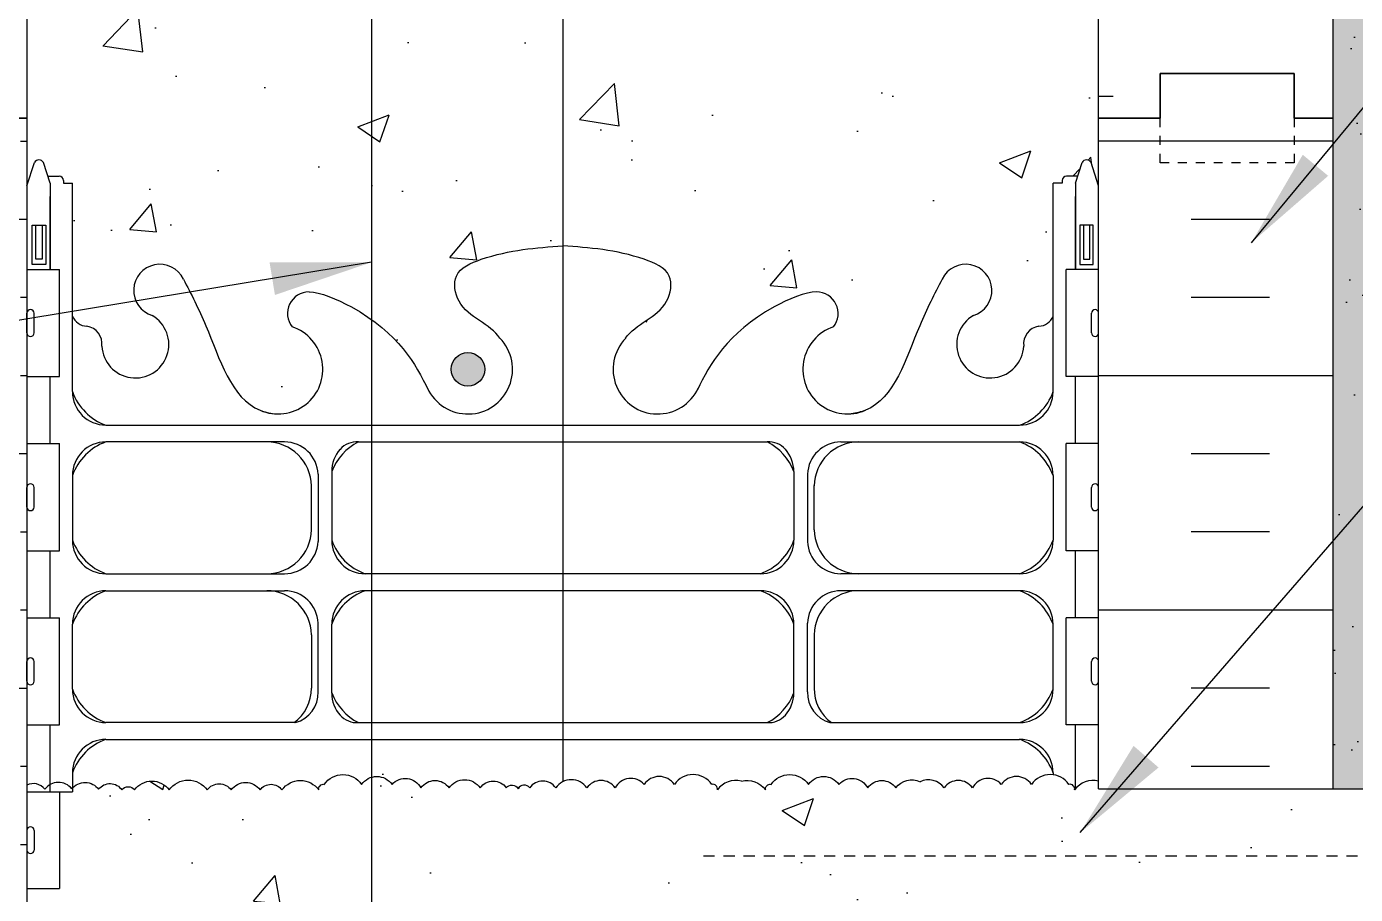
# Model space of a CAD drawing. Header units: inches. Extents: x 242.4 to 299.9, y 154.8 to 232.7.
# Drawn here: x 261.48 to 276.36, y 213.8 to 223.51 of the extents above; entities that cross this region are included whole.
import ezdxf

# ---------------------------------------------------------------- set-up
doc = ezdxf.new("R2010")
doc.units = ezdxf.units.IN
doc.header["$MEASUREMENT"] = 0
doc.linetypes.add('DASHED2', pattern=[0.375, 0.25, -0.125])
doc.linetypes.add('HIDDEN2', pattern=[0.1875, 0.125, -0.0625])
for name, color, linetype in [('HATCH', 12, 'Continuous'), ('Hidden2', 12, 'HIDDEN2'), ('line25', 2, 'Continuous'), ('LINE3', 3, 'Continuous'), ('LINE50', 5, 'Continuous'), ('LINE9', 9, 'Continuous'), ('TEXT', 4, 'Continuous'), ('Web_Edge', 9, 'Continuous')]:
    doc.layers.add(name, color=color, linetype=linetype)
doc.styles.add('DIM', font='romans.shx', dxfattribs={"width": 0.7})
doc.dimstyles.new('ext_12', dxfattribs={"dimscale": 12, "dimtxt": 0.09375, "dimasz": 0.09375, "dimexe": 0.09375, "dimexo": 0.0625, "dimgap": 0.0625, "dimtad": 1, "dimdec": 1, "dimzin": 3, "dimdsep": 46, "dimlunit": 4, "dimtxsty": 'DIM', "dimcen": 0.09, "dimdle": 0.09375, "dimclrt": 4, "dimadec": 0, "dimazin": 0, "dimtfac": 1, "dimtdec": 1, "dimtmove": 2, "dimatfit": 3, "dimfxl": 1, "dimfrac": 2, "dimtolj": 1, "dimtzin": 0, "dimarcsym": 0})
pattern_1 = [(50, (0, 0), (3.5863, -0.31376), [0.375, -4.125]), (355, (0, 0), (-0.693757, 3.76096), [0.3, -3.3]), (100.4514, (0.299, -0.026), (2.892544, 3.4472), [0.3187, -3.50571]), (46.1842, (0, 1), (5.336207, -0.827596), [0.5625, -6.1875]), (96.6356, (0.4447, 0.931), (4.67331, 4.87059), [0.47805, -5.25857]), (351.1842, (0, 1), (4.67331, 4.87059), [0.45, -4.95]), (21, (0.5, 0.75), (2.984535, -2.013094), [0.375, -4.125]), (326, (0.5, 0.75), (1.216577, 3.62575), [0.3, -3.3]), (71.4514, (0.7487, 0.5822), (4.201112, 1.612656), [0.3187, -3.50571]), (37.5, (0, 0), (0.0607993, 1.6644693), [0, -3.26, 0, -3.35, 0, -3.3125]), (7.5, (0, 0), (1.315348, 1.9720586), [0, -1.91, 0, -3.185, 0, -1.2625]), (327.5, (-1.115, 0), (2.669112, -0.1127744), [0, -1.25, 0, -3.9, 0, -5.175]), (317.5, (-1.615, 0), (2.915931, 0.500525), [0, -1.625, 0, -2.59, 0, -3.675])]

msp = doc.modelspace()

# ---------------------------------------------------------------- hatches: boundary and pattern name
at = {"layer": 'HATCH'}
h = msp.add_hatch(dxfattribs=at)
h.set_pattern_fill('AR-CONC', color=256, scale=0.5)
h.set_pattern_definition(pattern_1)
h.paths.add_polyline_path([(273.486, 231.489), (268.486, 231.489), (267.486, 232.489), (267.486, 230.489), (266.486, 231.489), (261.486, 231.489), (261.486, 228.681, 0.088416), (261.632, 228.584), (261.722, 228.584), (261.722, 228.542, -0.249069), (261.832, 228.335), (261.832, 228.268, -0.414214), (261.77, 228.205), (261.722, 228.205), (261.722, 228.135), (261.827, 228.135, -0.155529), (262.003, 228.001, 0.180914), (262.421, 227.69), (264.001, 227.337, 0.054974), (264.328, 227.301), (267.486, 227.301), (270.644, 227.301, 0.054974), (270.971, 227.337), (272.552, 227.69, 0.180914), (272.969, 228.001, -0.155529), (273.145, 228.135), (273.25, 228.135), (273.25, 228.205), (273.203, 228.205, -0.414214), (273.14, 228.268), (273.14, 228.335, -0.249069), (273.25, 228.542), (273.25, 228.584), (273.34, 228.584, 0.088416), (273.486, 228.681)])
h.paths.add_polyline_path([(269.986, 213.73), (270.236, 213.73), (298.643, 213.73), (298.643, 214.98), (273.486, 214.98), (273.486, 215.065, 0.314132), (273.217, 214.966, 0.520567), (273.154, 215.029, 0.520567), (272.735, 215.029, 0.520567), (272.396, 215.029, 0.520567), (272.072, 214.99, 0.520567), (271.756, 214.99, 0.373598), (271.486, 215.057, 0.373598), (271.216, 214.99, 0.520567), (270.9, 214.99, 0.520567), (270.577, 215.029, 0.520567), (270.237, 215.029, 0.520567), (269.818, 215.029, 0.520567), (269.755, 214.966, 0.314132), (269.486, 215.065, 0.314132), (269.217, 214.966, 0.520567), (269.154, 215.029, 0.520567), (268.735, 215.029, 0.520567), (268.396, 215.029, 0.520567), (268.072, 214.99, 0.520567), (267.756, 214.99, 0.520567), (267.408, 214.99, 0.520567), (267.116, 214.99, 0.542707), (266.985, 214.98, 0.542707), (266.853, 214.99, 0.520567), (266.561, 214.99, 0.520567), (266.213, 214.99, 0.520567), (265.898, 214.99, 0.520567), (265.574, 215.029, 0.520567), (265.234, 215.029, 0.520567), (264.816, 215.029, 0.520567), (264.753, 214.966, 0.520567), (264.342, 214.966, 0.520567), (264.097, 214.966, 0.520567), (263.773, 214.966, 0.520567), (263.505, 214.966, 0.520567), (263.078, 214.966, 0.520567), (262.691, 214.966, 0.520567), (262.549, 214.966, 0.520567), (262.289, 214.974, 0.465708), (261.996, 214.989), (261.996, 214.944), (261.851, 214.944), (261.851, 213.864), (261.486, 213.864), (261.486, 213.114), (261.851, 213.114), (261.851, 212.034), (261.996, 212.034), (261.996, 211.844, -0.301797), (262.279, 211.733, -0.520567), (263.13, 211.733, -0.520567), (263.679, 211.733, -0.520567), (264.319, 211.733, -0.520567), (265.015, 211.733, -0.520567), (265.491, 211.733, -0.520567), (265.95, 211.733, -0.520567), (266.679, 211.733, -0.520567), (267.479, 211.733, -0.520567), (267.88, 211.733, -0.520567), (268.6, 211.733, -0.520567), (269.413, 211.733, -0.509352), (269.986, 211.743)])
h.paths.add_polyline_path([(298.643, 213.48), (270.486, 213.48), (270.486, 213.23), (274.588, 213.23), (275.588, 212.23), (298.643, 212.23)], flags=17)
h.paths.add_polyline_path([(298.643, 213.73), (270.236, 213.73, -0.414214), (270.486, 213.48), (298.643, 213.48)], flags=17)
h = msp.add_hatch(dxfattribs=at)
h.set_pattern_fill('AR-SAND', color=256, scale=0.25, style=0)
h.set_pattern_definition([(37.5, (276.50777, 221.40597), (-0.0157483, 0.481706), [0, -0.38, 0, -0.425, 0, -0.40625]), (7.5, (276.5078, 221.406), (0.442444, 0.705537), [0, -0.205, 0, -0.3425, 0, -0.13125]), (327.5, (276.20027, 221.40597), (0.7785355, 0.0014148), [0, -0.125, 0, -0.45, 0, -0.5875]), (317.5, (276.2003, 221.406), (0.751532, 0.219419), [0, -0.0625, 0, -0.295, 0, -0.3375])])
h.paths.add_polyline_path([(276.611, 231.489), (276.111, 231.489), (276.111, 222.489), (276.111, 214.98), (276.611, 214.98)])
h.paths.add_polyline_path([(276.611, 197.73), (276.111, 197.73), (276.111, 186.489), (276.611, 186.489)])
h.paths.add_polyline_path([(298.643, 197.73), (298.643, 198.23), (273.986, 198.23), (273.986, 197.73)])
h = msp.add_hatch(dxfattribs=at)
h.set_pattern_fill('AR-SAND', color=256, scale=0.5, style=0)
h.set_pattern_definition([(37.5, (157.0017, 17.2565), (-0.0314967, 0.963412), [0, -0.76, 0, -0.85, 0, -0.8125]), (7.5, (157.0017, 17.2565), (0.8848884, 1.411073), [0, -0.41, 0, -0.685, 0, -0.2625]), (327.5, (156.3867, 17.2565), (1.557071, 0.0028295), [0, -0.25, 0, -0.9, 0, -1.175]), (317.5, (156.3867, 17.2565), (1.503063, 0.438838), [0, -0.125, 0, -0.59, 0, -0.675])])
h.paths.add_polyline_path([(276.611, 217.277), (276.111, 217.03), (276.111, 214.98), (276.611, 214.98)])
h.paths.add_polyline_path([(276.611, 222.126), (276.111, 221.879), (276.111, 217.03), (276.611, 217.277)])
h.paths.add_polyline_path([(276.611, 223.791), (276.111, 223.791), (276.111, 222.489), (276.111, 221.879), (276.611, 222.126)])
h.paths.add_polyline_path([(276.611, 231.489), (276.111, 231.489), (276.111, 223.791), (276.611, 223.791)])
h = msp.add_hatch(dxfattribs=at)
h.set_pattern_fill('AR-CONC', color=256, scale=0.5)
h.set_pattern_definition(pattern_1)
edge = h.paths.add_edge_path()
edge.add_arc((272.802, 220.347), 0.19, 278.4828, 336.3703, ccw=False)
edge.add_arc((272.845, 219.96), 0.2, 94.4101, 187.1071)
edge.add_arc((272.272, 219.954), 0.375, 120.1325, 357.0763, ccw=False)
edge.add_arc((271.998, 220.559), 0.293, 286.9269, 511.3615)
edge.add_spline(control_points=[(271.734, 220.686), (271.648, 220.52), (271.395, 220.03), (271.201, 219.349), (270.875, 219.218)], knot_values=[0, 0, 0, 0, 0.579211, 1.703896, 1.703896, 1.703896, 1.703896], degree=3, periodic=0)
edge.add_spline(control_points=[(270.875, 219.218), (270.826, 219.198), (270.771, 219.186), (270.715, 219.178)], knot_values=[1.703896, 1.703896, 1.703896, 1.703896, 1.875321, 1.875321, 1.875321, 1.875321], degree=3, periodic=0)
edge.add_arc((270.674, 219.676), 0.5, 108.2063, 274.7074, ccw=False)
edge.add_arc((270.327, 220.301), 0.242, 321.7673, 450)
edge.add_spline(control_points=[(270.327, 220.543), (270.206, 220.545), (269.387, 220.193), (269.142, 219.746), (269.002, 219.466)], knot_values=[0.038125, 0.038125, 0.038125, 0.038125, 0.320663, 1.237398, 1.237398, 1.237398, 1.237398], degree=3, periodic=0)
edge.add_spline(control_points=[(269.002, 219.466), (268.999, 219.46), (268.996, 219.453), (268.993, 219.447)], knot_values=[1.237398, 1.237398, 1.237398, 1.237398, 1.258119, 1.258119, 1.258119, 1.258119], degree=3, periodic=0)
edge.add_arc((268.549, 219.676), 0.5, 135.8125, 331.9205, ccw=False)
edge.add_spline(control_points=[(268.19, 220.024), (268.298, 220.187), (268.658, 220.278), (268.734, 220.774), (268.186, 221.009), (267.782, 221.038), (267.486, 221.059)], knot_values=[0.229407, 0.229407, 0.229407, 0.229407, 0.844432, 1.128849, 1.464331, 2.389004, 2.389004, 2.389004, 2.389004], degree=3, periodic=0)
edge.add_spline(control_points=[(267.486, 221.059), (267.19, 221.038), (266.786, 221.009), (266.238, 220.774), (266.315, 220.278), (266.675, 220.187), (266.782, 220.024)], knot_values=[0.229407, 0.229407, 0.229407, 0.229407, 1.15408, 1.489562, 1.773979, 2.389004, 2.389004, 2.389004, 2.389004], degree=3, periodic=0)
edge.add_arc((266.424, 219.676), 0.5, -155.181, 44.1875, ccw=False)
edge.add_spline(control_points=[(265.97, 219.466), (265.83, 219.746), (265.585, 220.193), (264.766, 220.545), (264.645, 220.543)], knot_values=[0.038125, 0.038125, 0.038125, 0.038125, 0.95486, 1.237398, 1.237398, 1.237398, 1.237398], degree=3, periodic=0)
edge.add_arc((264.645, 220.301), 0.242, 90, 218.2327)
edge.add_arc((264.299, 219.676), 0.5, -94.7074, 71.7937, ccw=False)
edge.add_spline(control_points=[(264.258, 219.178), (264.201, 219.186), (264.147, 219.198), (264.097, 219.218)], knot_values=[1.703896, 1.703896, 1.703896, 1.703896, 1.875321, 1.875321, 1.875321, 1.875321], degree=3, periodic=0)
edge.add_spline(control_points=[(264.097, 219.218), (263.771, 219.349), (263.577, 220.03), (263.324, 220.52), (263.238, 220.686)], knot_values=[0, 0, 0, 0, 1.124685, 1.703896, 1.703896, 1.703896, 1.703896], degree=3, periodic=0)
edge.add_arc((262.974, 220.559), 0.293, 25.7984, 253.0731)
edge.add_arc((262.7, 219.954), 0.375, -177.0763, 59.8675, ccw=False)
edge.add_arc((262.127, 219.96), 0.2, 352.8929, 445.5924)
edge.add_arc((262.17, 220.347), 0.19, 203.6316, 261.5159, ccw=False)
edge.add_line((261.996, 220.271), (261.996, 221.76))
edge.add_line((261.996, 221.76), (261.896, 221.76))
edge.add_line((261.896, 221.76), (261.896, 221.79))
edge.add_arc((261.846, 221.79), 0.05, 360, 450)
edge.add_line((261.846, 221.84), (261.72, 221.84))
edge.add_line((261.72, 221.84), (261.677, 221.972))
edge.add_arc((261.621, 221.964), 0.0567, 8.0485, 151.9275)
edge.add_line((261.571, 221.99), (261.486, 221.73))
edge.add_line((261.486, 221.73), (261.486, 222.489))
edge.add_line((261.486, 222.489), (261.486, 224.489))
edge.add_arc((261.832, 224.128), 0.5, 113.5782, 133.7891, ccw=False)
edge.add_line((261.632, 224.586), (261.722, 224.586))
edge.add_line((261.722, 224.586), (261.722, 224.628))
edge.add_arc((261.582, 224.835), 0.25, 304.0558, 360)
edge.add_line((261.832, 224.835), (261.832, 224.903))
edge.add_arc((261.77, 224.903), 0.0625, 360, 450)
edge.add_line((261.77, 224.965), (261.722, 224.965))
edge.add_line((261.722, 224.965), (261.722, 225.035))
edge.add_line((261.722, 225.035), (261.827, 225.035))
edge.add_arc((261.79, 224.686), 0.352, 38.4669, 83.8709, ccw=False)
edge.add_arc((262.167, 224.954), 0.113, 205.9431, 372.1844)
edge.add_arc((262.652, 224.959), 0.375, -59.8675, 177.0763, ccw=False)
edge.add_arc((262.972, 224.365), 0.3, 116.0575, 332.403)
edge.add_spline(control_points=[(263.238, 224.226), (263.324, 224.393), (263.577, 224.883), (263.771, 225.564), (264.097, 225.694)], knot_values=[0, 0, 0, 0, 0.579211, 1.703896, 1.703896, 1.703896, 1.703896], degree=3, periodic=0)
edge.add_spline(control_points=[(264.097, 225.694), (264.147, 225.714), (264.201, 225.727), (264.258, 225.735)], knot_values=[1.703896, 1.703896, 1.703896, 1.703896, 1.875321, 1.875321, 1.875321, 1.875321], degree=3, periodic=0)
edge.add_arc((264.299, 225.237), 0.5, -71.7937, 94.7074, ccw=False)
edge.add_arc((264.645, 224.612), 0.242, 141.7673, 270)
edge.add_spline(control_points=[(264.645, 224.37), (264.766, 224.368), (265.585, 224.719), (265.83, 225.167), (265.97, 225.447)], knot_values=[0.038125, 0.038125, 0.038125, 0.038125, 0.320663, 1.237398, 1.237398, 1.237398, 1.237398], degree=3, periodic=0)
edge.add_spline(control_points=[(265.97, 225.447), (265.973, 225.453), (265.976, 225.459), (265.979, 225.466)], knot_values=[1.237398, 1.237398, 1.237398, 1.237398, 1.258119, 1.258119, 1.258119, 1.258119], degree=3, periodic=0)
edge.add_arc((266.424, 225.237), 0.5, -44.1875, 151.9205, ccw=False)
edge.add_spline(control_points=[(266.782, 224.888), (266.675, 224.725), (266.315, 224.635), (266.238, 224.139), (266.786, 223.903), (267.19, 223.875), (267.486, 223.854)], knot_values=[0.229407, 0.229407, 0.229407, 0.229407, 0.844432, 1.128849, 1.464331, 2.389004, 2.389004, 2.389004, 2.389004], degree=3, periodic=0)
edge.add_spline(control_points=[(267.486, 223.854), (267.782, 223.875), (268.186, 223.903), (268.734, 224.139), (268.658, 224.635), (268.298, 224.725), (268.19, 224.888)], knot_values=[0.229407, 0.229407, 0.229407, 0.229407, 1.15408, 1.489562, 1.773979, 2.389004, 2.389004, 2.389004, 2.389004], degree=3, periodic=0)
edge.add_arc((268.549, 225.237), 0.5, 24.819, 224.1875, ccw=False)
edge.add_spline(control_points=[(269.002, 225.447), (269.142, 225.167), (269.387, 224.719), (270.206, 224.368), (270.327, 224.37)], knot_values=[0.038125, 0.038125, 0.038125, 0.038125, 0.95486, 1.237398, 1.237398, 1.237398, 1.237398], degree=3, periodic=0)
edge.add_arc((270.327, 224.612), 0.242, 270, 398.2327)
edge.add_arc((270.674, 225.237), 0.5, 85.2926, 251.7937, ccw=False)
edge.add_spline(control_points=[(270.715, 225.735), (270.771, 225.727), (270.826, 225.714), (270.875, 225.694)], knot_values=[1.703896, 1.703896, 1.703896, 1.703896, 1.875321, 1.875321, 1.875321, 1.875321], degree=3, periodic=0)
edge.add_spline(control_points=[(270.875, 225.694), (271.201, 225.564), (271.395, 224.883), (271.648, 224.393), (271.734, 224.226)], knot_values=[0, 0, 0, 0, 1.124685, 1.703896, 1.703896, 1.703896, 1.703896], degree=3, periodic=0)
edge.add_arc((272, 224.365), 0.3, 206.84, 423.9425)
edge.add_arc((272.32, 224.959), 0.375, 2.9237, 239.8675, ccw=False)
edge.add_arc((272.805, 224.954), 0.113, 167.8156, 334.0569)
edge.add_arc((273.183, 224.686), 0.352, 96.1291, 141.5331, ccw=False)
edge.add_line((273.145, 225.035), (273.25, 225.035))
edge.add_line((273.25, 225.035), (273.25, 224.965))
edge.add_line((273.25, 224.965), (273.203, 224.965))
edge.add_arc((273.203, 224.903), 0.0625, 90, 180)
edge.add_line((273.14, 224.903), (273.14, 224.835))
edge.add_arc((273.39, 224.835), 0.25, 180, 235.9442)
edge.add_line((273.25, 224.628), (273.25, 224.586))
edge.add_line((273.25, 224.586), (273.34, 224.586))
edge.add_arc((273.14, 224.128), 0.5, 46.2109, 66.4218, ccw=False)
edge.add_line((273.486, 224.489), (273.486, 222.489))
edge.add_line((273.486, 222.489), (273.486, 221.73))
edge.add_line((273.486, 221.73), (273.407, 221.972))
edge.add_arc((273.351, 221.964), 0.0567, 8.0485, 151.9275)
edge.add_line((273.301, 221.99), (273.252, 221.84))
edge.add_line((273.252, 221.84), (273.126, 221.84))
edge.add_arc((273.126, 221.79), 0.05, 90, 180)
edge.add_line((273.076, 221.79), (273.076, 221.76))
edge.add_line((273.076, 221.76), (272.976, 221.76))
edge.add_line((272.976, 221.76), (272.976, 220.271))
h = msp.add_hatch(dxfattribs=at)
h.set_pattern_fill('INSUL', color=256, scale=7, style=0)
h.set_pattern_definition([(0, (275.4137, 205.6057), (0, 2.625), []), (0, (275.4137, 206.4807), (0, 2.625), [0.875, -0.875]), (0, (275.4137, 207.3557), (0, 2.625), [0.875, -0.875])])
h.paths.add_polyline_path([(276.111, 208.23), (273.486, 208.23), (273.486, 204.489), (274.174, 204.489), (274.174, 204.989), (275.674, 204.989), (275.674, 204.489), (276.111, 204.489)])
h.paths.add_polyline_path([(258.861, 204.489), (259.299, 204.489), (259.299, 204.989), (260.799, 204.989), (260.799, 204.489), (261.486, 204.489), (261.486, 222.489), (260.799, 222.489), (260.799, 222.989), (259.299, 222.989), (259.299, 222.489), (258.861, 222.489)])
h = msp.add_hatch(dxfattribs=at)
h.set_pattern_fill('AR-CONC', color=256, scale=0.5, style=0)
h.set_pattern_definition([(50, (73.7534, -20.568), (3.5863, -0.31376), [0.375, -4.125]), (355, (73.7534, -20.568), (-0.693757, 3.76096), [0.3, -3.3]), (100.4514, (74.0522, -20.594), (2.892547, 3.447198), [0.3187, -3.50571]), (46.1842, (73.7534, -19.568), (5.336205, -0.827595), [0.5625, -6.1875]), (96.6356, (74.198, -19.637), (4.67331, 4.87059), [0.47805, -5.258565]), (351.1842, (73.7534, -19.568), (4.67331, 4.87059), [0.45, -4.95]), (21, (74.2534, -19.818), (2.984535, -2.013094), [0.375, -4.125]), (326, (74.2534, -19.818), (1.216577, 3.62575), [0.3, -3.3]), (71.4514, (74.502, -19.9857), (4.201113, 1.612652), [0.3187, -3.50571]), (37.5, (73.7534, -20.5679), (0.0607993, 1.664469), [0, -3.26, 0, -3.35, 0, -3.3125]), (7.5, (73.7534, -20.568), (1.315348, 1.972059), [0, -1.91, 0, -3.185, 0, -1.2625]), (327.5, (72.6384, -20.568), (2.669112, -0.1127744), [0, -1.25, 0, -3.9, 0, -5.175]), (317.5, (72.1384, -20.568), (2.91593, 0.500525), [0, -1.625, 0, -2.59, 0, -3.675])])
h.paths.add_polyline_path([(265.498, 215.629), (265.486, 215.629), (264.486, 215.629, 0.046237), (264.073, 215.591), (264.073, 214.995, -0.047664), (264.097, 214.966, -0.520567), (264.342, 214.966, -0.520567), (264.753, 214.966, -0.520567), (264.816, 215.029, -0.520567), (265.234, 215.029, -0.373157), (265.498, 215.095)])
at = {"layer": 'LINE3'}
msp.add_hatch(color=256, dxfattribs=at).paths.add_polyline_path([(266.236, 219.676, 1), (266.611, 219.676, 1)])

# ---------------------------------------------------------------- linework, layer by layer
at = {"layer": 'HATCH'}
for p, q in [((273.648, 222.73), (273.486, 222.73)), ((276.111, 222.23), (273.486, 222.23)), ((275.398, 221.355), (274.523, 221.355)), ((275.398, 220.48), (274.523, 220.48)), ((276.111, 219.605), (273.486, 219.605)), ((275.398, 218.73), (274.523, 218.73)), ((275.398, 217.855), (274.523, 217.855)), ((276.111, 216.98), (273.486, 216.98)), ((275.398, 216.105), (274.523, 216.105)), ((275.398, 215.23), (274.523, 215.23))]:
    msp.add_line(p, q, dxfattribs=at)
for points in [[(261.988, 214.98, 0.486686), (261.686, 214.974, 0.366343), (261.486, 215.02, 0.366343)], [(261.988, 214.98, -0.486686), (262.289, 214.974, -0.520567), (262.549, 214.966, -0.520567), (262.691, 214.966, -0.520567), (263.078, 214.966, -0.520567), (263.505, 214.966, -0.520567), (263.773, 214.966, -0.520567), (264.097, 214.966, -0.520567), (264.342, 214.966, -0.520567), (264.753, 214.966, -0.520567), (264.816, 215.029, -0.520567), (265.234, 215.029, -0.520567), (265.574, 215.029, -0.520567), (265.898, 214.99, -0.520567), (266.213, 214.99, -0.520567), (266.561, 214.99, -0.520567), (266.853, 214.99, -0.542707), (266.985, 214.98)], [(269.486, 215.065, 0.314132), (269.217, 214.966, 0.520567), (269.154, 215.029, 0.520567), (268.735, 215.029, 0.520567), (268.396, 215.029, 0.520567), (268.072, 214.99, 0.520567), (267.756, 214.99, 0.520567), (267.408, 214.99, 0.520567), (267.116, 214.99, 0.542707), (266.985, 214.98)], [(269.486, 215.065, -0.314132), (269.755, 214.966, -0.520567), (269.818, 215.029, -0.520567), (270.237, 215.029, -0.520567), (270.577, 215.029, -0.520567), (270.9, 214.99, -0.520567), (271.216, 214.99, -0.373598), (271.486, 215.057, -0.373598)], [(273.486, 215.065, 0.314132), (273.217, 214.966, 0.520567), (273.154, 215.029, 0.520567), (272.735, 215.029, 0.520567), (272.396, 215.029, 0.520567), (272.072, 214.99, 0.520567), (271.756, 214.99, 0.373598), (271.486, 215.057, 0.373598)]]:
    msp.add_lwpolyline(points, format="xyb", dxfattribs=at)
at = {"layer": 'Hidden2', "linetype": 'HIDDEN2'}
msp.add_line((269.061, 214.23), (298.643, 214.23), dxfattribs=at)
at = {"layer": 'line25'}
for p, q in [((261.486, 231.489), (261.486, 204.489)), ((273.486, 222.489), (273.486, 231.489)), ((273.486, 214.98), (273.486, 222.489)), ((261.486, 220.794), (261.851, 220.794)), ((261.851, 219.594), (261.851, 220.794)), ((273.486, 220.794), (273.121, 220.794)), ((273.121, 219.594), (273.121, 220.794)), ((261.486, 220.084), (261.486, 220.304)), ((261.486, 220.249), (261.486, 220.249)), ((261.526, 220.344), (261.526, 220.344)), ((261.566, 220.084), (261.566, 220.304)), ((273.406, 220.084), (273.406, 220.304)), ((273.446, 220.344), (273.446, 220.344)), ((273.486, 220.084), (273.486, 220.304)), ((273.486, 220.249), (273.486, 220.249)), ((261.486, 220.139), (261.486, 220.139)), ((273.486, 220.139), (273.486, 220.139)), ((261.526, 220.044), (261.526, 220.044)), ((273.446, 220.044), (273.446, 220.044)), ((261.486, 219.594), (261.851, 219.594)), ((273.486, 219.594), (273.121, 219.594)), ((261.486, 218.844), (261.851, 218.844)), ((261.851, 217.644), (261.851, 218.844)), ((273.486, 218.844), (273.121, 218.844)), ((273.121, 217.644), (273.121, 218.844)), ((261.486, 218.134), (261.486, 218.354)), ((261.486, 218.299), (261.486, 218.299)), ((261.526, 218.394), (261.526, 218.394)), ((261.566, 218.134), (261.566, 218.354)), ((273.406, 218.134), (273.406, 218.354)), ((273.446, 218.394), (273.446, 218.394)), ((273.486, 218.134), (273.486, 218.354)), ((273.486, 218.299), (273.486, 218.299)), ((261.486, 218.189), (261.486, 218.189)), ((273.486, 218.189), (273.486, 218.189)), ((261.526, 218.094), (261.526, 218.094)), ((273.446, 218.094), (273.446, 218.094)), ((261.486, 217.644), (261.851, 217.644)), ((273.486, 217.644), (273.121, 217.644)), ((261.486, 216.894), (261.851, 216.894)), ((261.851, 215.694), (261.851, 216.894)), ((273.486, 216.894), (273.121, 216.894)), ((273.121, 215.694), (273.121, 216.894)), ((261.486, 216.184), (261.486, 216.404)), ((261.486, 216.349), (261.486, 216.349)), ((261.526, 216.444), (261.526, 216.444)), ((261.566, 216.184), (261.566, 216.404)), ((273.406, 216.184), (273.406, 216.404)), ((273.446, 216.444), (273.446, 216.444)), ((273.486, 216.184), (273.486, 216.404)), ((273.486, 216.349), (273.486, 216.349)), ((261.486, 216.239), (261.486, 216.239)), ((273.486, 216.239), (273.486, 216.239)), ((261.526, 216.144), (261.526, 216.144)), ((273.446, 216.144), (273.446, 216.144)), ((261.486, 215.694), (261.851, 215.694)), ((273.486, 215.694), (273.121, 215.694)), ((261.486, 214.944), (261.851, 214.944)), ((261.851, 214.944), (261.851, 213.864)), ((261.486, 214.514), (261.486, 214.294)), ((261.486, 214.459), (261.486, 214.459)), ((261.526, 214.554), (261.526, 214.554)), ((261.566, 214.514), (261.566, 214.294)), ((261.486, 214.349), (261.486, 214.349)), ((261.526, 214.254), (261.526, 214.254)), ((261.486, 213.864), (261.851, 213.864))]:
    msp.add_line(p, q, dxfattribs=at)
for centre, start, end in [((261.526, 220.304), 90, 180), ((261.526, 220.304), 360, 90), ((273.446, 220.304), 90, 180), ((273.446, 220.304), 0, 90), ((261.526, 220.084), 180, 270), ((261.526, 220.084), 270, 0), ((273.446, 220.084), 180, 270), ((273.446, 220.084), 270, 0), ((261.526, 218.354), 90, 180), ((261.526, 218.354), 360, 90), ((273.446, 218.354), 90, 180), ((273.446, 218.354), 0, 90), ((261.526, 218.134), 180, 270), ((261.526, 218.134), 270, 0), ((273.446, 218.134), 180, 270), ((273.446, 218.134), 270, 0), ((261.526, 216.404), 90, 180), ((261.526, 216.404), 360, 90), ((273.446, 216.404), 90, 180), ((273.446, 216.404), 0, 90), ((261.526, 216.184), 180, 270), ((261.526, 216.184), 270, 0), ((273.446, 216.184), 180, 270), ((273.446, 216.184), 270, 0), ((261.526, 214.514), 90, 180), ((261.526, 214.514), 0, 90), ((261.526, 214.294), 180, 270), ((261.526, 214.294), 270, 0)]:
    msp.add_arc(centre, 0.04, start, end, dxfattribs=at)
at = {"layer": 'LINE3'}
for p, q in [((267.486, 232.478), (267.486, 215.057)), ((265.343, 231.489), (265.343, 187.445))]:
    msp.add_line(p, q, dxfattribs=at)
msp.add_circle((266.424, 219.676), 0.188, dxfattribs=at)
at = {"layer": 'LINE50'}
for p, q in [((276.111, 222.489), (276.111, 231.489)), ((276.111, 214.98), (276.111, 222.489))]:
    msp.add_line(p, q, dxfattribs=at)
for points in [[(258.861, 222.489), (259.299, 222.489), (259.299, 222.989), (260.799, 222.989), (260.799, 222.489), (261.486, 222.489)], [(261.486, 222.489), (260.799, 222.489), (260.799, 222.989), (259.299, 222.989), (259.299, 222.489), (258.861, 222.489)], [(276.111, 222.489), (275.674, 222.489), (275.674, 222.989), (274.174, 222.989), (274.174, 222.489), (273.486, 222.489)], [(273.486, 222.489), (274.174, 222.489), (274.174, 222.989), (275.674, 222.989), (275.674, 222.489), (276.111, 222.489)]]:
    msp.add_lwpolyline(points, dxfattribs=at)
at = {"layer": 'LINE9'}
for p, q in [((261.851, 214.944), (261.996, 214.944)), ((273.486, 214.98), (298.643, 214.98))]:
    msp.add_line(p, q, dxfattribs=at)
at = {"layer": 'LINE9', "linetype": 'DASHED2', "ltscale": 0.15}
msp.add_lwpolyline([(275.674, 222.489), (275.674, 222.489), (275.674, 221.989), (274.174, 221.989), (274.174, 222.489), (274.174, 222.489)], dxfattribs=at)
at = {"layer": 'Web_Edge'}
for p, q in [((261.486, 221.73), (261.571, 221.99)), ((261.746, 221.76), (261.671, 221.99)), ((273.226, 221.76), (273.301, 221.99)), ((273.486, 221.73), (273.401, 221.99)), ((261.72, 221.84), (261.846, 221.84)), ((261.746, 221.76), (261.746, 220.794)), ((261.896, 221.79), (261.896, 221.79)), ((261.896, 221.79), (261.896, 221.76)), ((261.896, 221.76), (261.996, 221.76)), ((261.996, 219.426), (261.996, 221.76)), ((273.076, 221.76), (272.976, 221.76)), ((272.976, 219.426), (272.976, 221.76)), ((273.076, 221.79), (273.076, 221.79)), ((273.076, 221.79), (273.076, 221.76)), ((273.252, 221.84), (273.126, 221.84)), ((273.226, 221.76), (273.226, 220.794)), ((262.371, 219.051), (272.601, 219.051)), ((264.371, 218.863), (262.371, 218.863)), ((265.197, 218.863), (269.809, 218.863)), ((270.601, 218.863), (272.601, 218.863)), ((261.996, 218.488), (261.996, 217.762)), ((264.746, 218.502), (264.746, 217.749)), ((264.899, 218.532), (264.899, 217.762)), ((270.074, 218.532), (270.074, 217.762)), ((270.226, 218.502), (270.226, 217.749)), ((272.976, 218.488), (272.976, 217.762)), ((264.671, 217.88), (264.671, 218.377)), ((270.301, 217.88), (270.301, 218.377)), ((262.371, 217.387), (264.371, 217.387)), ((269.699, 217.387), (265.274, 217.387)), ((272.601, 217.387), (270.601, 217.387)), ((262.371, 217.197), (264.371, 217.197)), ((269.699, 217.197), (265.274, 217.197)), ((272.601, 217.197), (270.601, 217.197)), ((261.996, 216.096), (261.996, 216.822)), ((264.746, 216.065), (264.746, 216.835)), ((264.899, 216.052), (264.899, 216.822)), ((270.074, 216.052), (270.074, 216.822)), ((270.226, 216.065), (270.226, 216.835)), ((272.976, 216.096), (272.976, 216.822)), ((264.671, 216.704), (264.671, 216.106)), ((270.301, 216.704), (270.301, 216.106)), ((264.495, 215.721), (262.371, 215.721)), ((265.197, 215.721), (269.809, 215.721)), ((270.478, 215.721), (272.601, 215.721)), ((262.371, 215.533), (272.601, 215.533)), ((261.996, 215.158), (261.996, 214.944)), ((272.976, 215.158), (272.976, 215.136))]:
    msp.add_line(p, q, dxfattribs=at)
for points in [[(261.746, 220.794), (261.746, 221.61)], [(273.226, 220.794), (273.226, 221.61)], [(261.486, 220.36), (261.486, 213.489)], [(261.746, 218.844), (261.746, 219.594)], [(273.226, 218.844), (273.226, 219.594)], [(261.746, 216.894), (261.746, 217.644)], [(273.226, 216.894), (273.226, 217.644)], [(261.746, 214.944), (261.746, 215.694)], [(273.226, 214.978), (273.226, 215.694)]]:
    msp.add_lwpolyline(points, dxfattribs=at)
for points in [[(261.696, 220.85), (261.546, 220.85), (261.546, 221.29), (261.696, 221.29)], [(261.656, 220.91), (261.586, 220.91), (261.586, 221.29), (261.656, 221.29)], [(273.276, 220.85), (273.426, 220.85), (273.426, 221.29), (273.276, 221.29)], [(273.316, 220.91), (273.386, 220.91), (273.386, 221.29), (273.316, 221.29)]]:
    msp.add_lwpolyline(points, close=True, dxfattribs=at)
for centre, radius, start, end in [((261.621, 221.964), 0.0567, 28.0725, 151.9275), ((273.351, 221.964), 0.0567, 28.0725, 151.9275), ((261.846, 221.79), 0.05, 0, 90), ((273.126, 221.79), 0.05, 90, 180), ((262.974, 220.559), 0.293, 25.7984, 253.0731), ((271.998, 220.559), 0.293, 286.9269, 154.2016), ((264.645, 220.301), 0.242, 90, 218.2327), ((270.327, 220.301), 0.242, 321.7673, 90), ((262.17, 220.347), 0.19, 203.6316, 265.6964), ((262.7, 219.954), 0.375, 182.9237, 59.8675), ((272.272, 219.954), 0.375, 120.1325, 357.0763), ((272.802, 220.347), 0.19, 274.3036, 336.3684), ((262.127, 219.96), 0.2, 352.8929, 81.62), ((264.299, 219.676), 0.5, 246.2139, 71.7937), ((270.674, 219.676), 0.5, 108.2063, 293.7861), ((272.845, 219.96), 0.2, 98.38, 187.1071), ((266.424, 219.676), 0.5, 204.819, 44.1875), ((268.549, 219.676), 0.5, 135.8125, 335.181), ((262.578, 219.633), 0.618, 199.5703, 250.431), ((262.371, 219.426), 0.375, 180.0021, 269.9991), ((272.394, 219.633), 0.618, 289.569, 340.4297), ((272.601, 219.426), 0.375, 270.0009, 359.9979), ((262.578, 218.282), 0.617, 109.5682, 160.4318), ((262.371, 218.488), 0.375, 90, 180), ((264.171, 218.363), 0.5, 0.8073, 90), ((264.371, 218.488), 0.375, 2.0304, 90), ((265.482, 218.308), 0.624, 117.0966, 159.0881), ((265.275, 218.532), 0.376, 138.3704, 179.9486), ((265.18, 218.614), 0.25, 86.1209, 138.3704), ((269.792, 218.614), 0.25, 41.6296, 93.8791), ((269.491, 218.308), 0.624, 20.9119, 62.9034), ((269.697, 218.532), 0.376, 0.0514, 41.6296), ((270.601, 218.488), 0.375, 90, 177.9696), ((270.801, 218.363), 0.5, 90, 179.1927), ((272.394, 218.282), 0.617, 19.5682, 70.4318), ((272.601, 218.488), 0.375, 360, 90), ((264.171, 217.887), 0.5, 270, 359.1927), ((270.801, 217.887), 0.5, 180.8073, 270), ((262.578, 217.969), 0.617, 199.5682, 250.4318), ((262.371, 217.762), 0.375, 180, 270), ((264.371, 217.762), 0.375, 270, 357.9696), ((265.48, 217.969), 0.617, 199.5682, 250.4318), ((265.274, 217.762), 0.375, 180, 270), ((269.492, 217.969), 0.617, 289.5682, 340.4318), ((269.699, 217.762), 0.375, 270, 360), ((270.601, 217.762), 0.375, 182.0304, 270), ((272.394, 217.969), 0.617, 289.5682, 340.4318), ((272.601, 217.762), 0.375, 270, 0), ((262.578, 216.615), 0.617, 109.5682, 160.4318), ((262.371, 216.822), 0.375, 90, 180), ((264.171, 216.697), 0.5, 0.8073, 90), ((264.371, 216.822), 0.375, 2.0304, 90), ((265.48, 216.615), 0.617, 109.5682, 160.4318), ((265.274, 216.822), 0.375, 90, 180), ((269.492, 216.615), 0.617, 19.5682, 70.4318), ((269.699, 216.822), 0.375, 0, 90), ((270.601, 216.822), 0.375, 90, 177.9696), ((270.801, 216.697), 0.5, 90, 179.1927), ((272.394, 216.615), 0.617, 19.5682, 70.4318), ((272.601, 216.822), 0.375, 360, 90), ((262.578, 216.302), 0.617, 199.5682, 250.4318), ((262.371, 216.096), 0.375, 180, 270), ((264.207, 216.098), 0.464, 305.5594, 1.0072), ((264.4, 216.053), 0.346, 285.7884, 1.947), ((265.482, 216.276), 0.624, 200.9119, 242.9034), ((265.275, 216.052), 0.376, 180.0514, 221.6296), ((269.491, 216.276), 0.624, 297.0966, 339.0881), ((269.697, 216.052), 0.376, 318.3704, 359.9486), ((270.572, 216.053), 0.346, 178.053, 254.2116), ((270.765, 216.098), 0.464, 178.9928, 234.4406), ((272.394, 216.302), 0.617, 289.5682, 340.4318), ((272.601, 216.096), 0.375, 270, 0), ((265.18, 215.97), 0.25, 221.6296, 273.8791), ((269.792, 215.97), 0.25, 266.1209, 318.3704), ((262.578, 214.951), 0.618, 109.569, 160.4297), ((262.371, 215.158), 0.375, 90.0009, 179.9979), ((272.394, 214.951), 0.618, 19.5703, 70.431), ((272.601, 215.158), 0.375, 0.0021, 89.9991)]:
    msp.add_arc(centre, radius, start, end, dxfattribs=at)
for points, knots in [([(266.782, 220.024), (266.675, 220.187), (266.315, 220.278), (266.238, 220.774), (266.786, 221.009), (267.19, 221.038), (267.486, 221.059)], [0.229407, 0.229407, 0.229407, 0.229407, 0.844432, 1.128849, 1.464331, 2.389004, 2.389004, 2.389004, 2.389004]), ([(268.19, 220.024), (268.298, 220.187), (268.658, 220.278), (268.734, 220.774), (268.186, 221.009), (267.782, 221.038), (267.486, 221.059)], [0.229407, 0.229407, 0.229407, 0.229407, 0.844432, 1.128849, 1.464331, 2.389004, 2.389004, 2.389004, 2.389004]), ([(263.238, 220.686), (263.324, 220.52), (263.577, 220.03), (263.791, 219.28), (264.201, 219.186), (264.258, 219.178)], [0, 0, 0, 0, 0.579211, 1.703896, 1.875321, 1.875321, 1.875321, 1.875321]), ([(271.734, 220.686), (271.648, 220.52), (271.395, 220.03), (271.181, 219.28), (270.771, 219.186), (270.715, 219.178)], [0, 0, 0, 0, 0.579211, 1.703896, 1.875321, 1.875321, 1.875321, 1.875321]), ([(264.645, 220.543), (264.766, 220.545), (265.599, 220.187), (265.839, 219.73), (265.979, 219.447)], [0.038125, 0.038125, 0.038125, 0.038125, 0.320663, 1.258119, 1.258119, 1.258119, 1.258119]), ([(270.327, 220.543), (270.206, 220.545), (269.373, 220.187), (269.134, 219.73), (268.993, 219.447)], [0.038125, 0.038125, 0.038125, 0.038125, 0.320663, 1.258119, 1.258119, 1.258119, 1.258119])]:
    msp.add_open_spline(points, degree=3, knots=knots, dxfattribs=at)

# ---------------------------------------------------------------- leaders
at = {"layer": 'TEXT'}
for points in [[(275.196, 221.094), (282.158, 229.496), (284.163, 229.496)], [(273.28, 214.489), (281.028, 223.423), (282.935, 223.423)], [(265.343, 220.874), (257.902, 219.648), (254.679, 219.648)], [(275.888, 211.332), (281.163, 219.314), (282.318, 219.314)]]:
    msp.add_leader(points, dimstyle='ext_12', override={"dimgap": 0.0625, "dimtad": 0}, dxfattribs=at)

doc.saveas('drawing.dxf')
